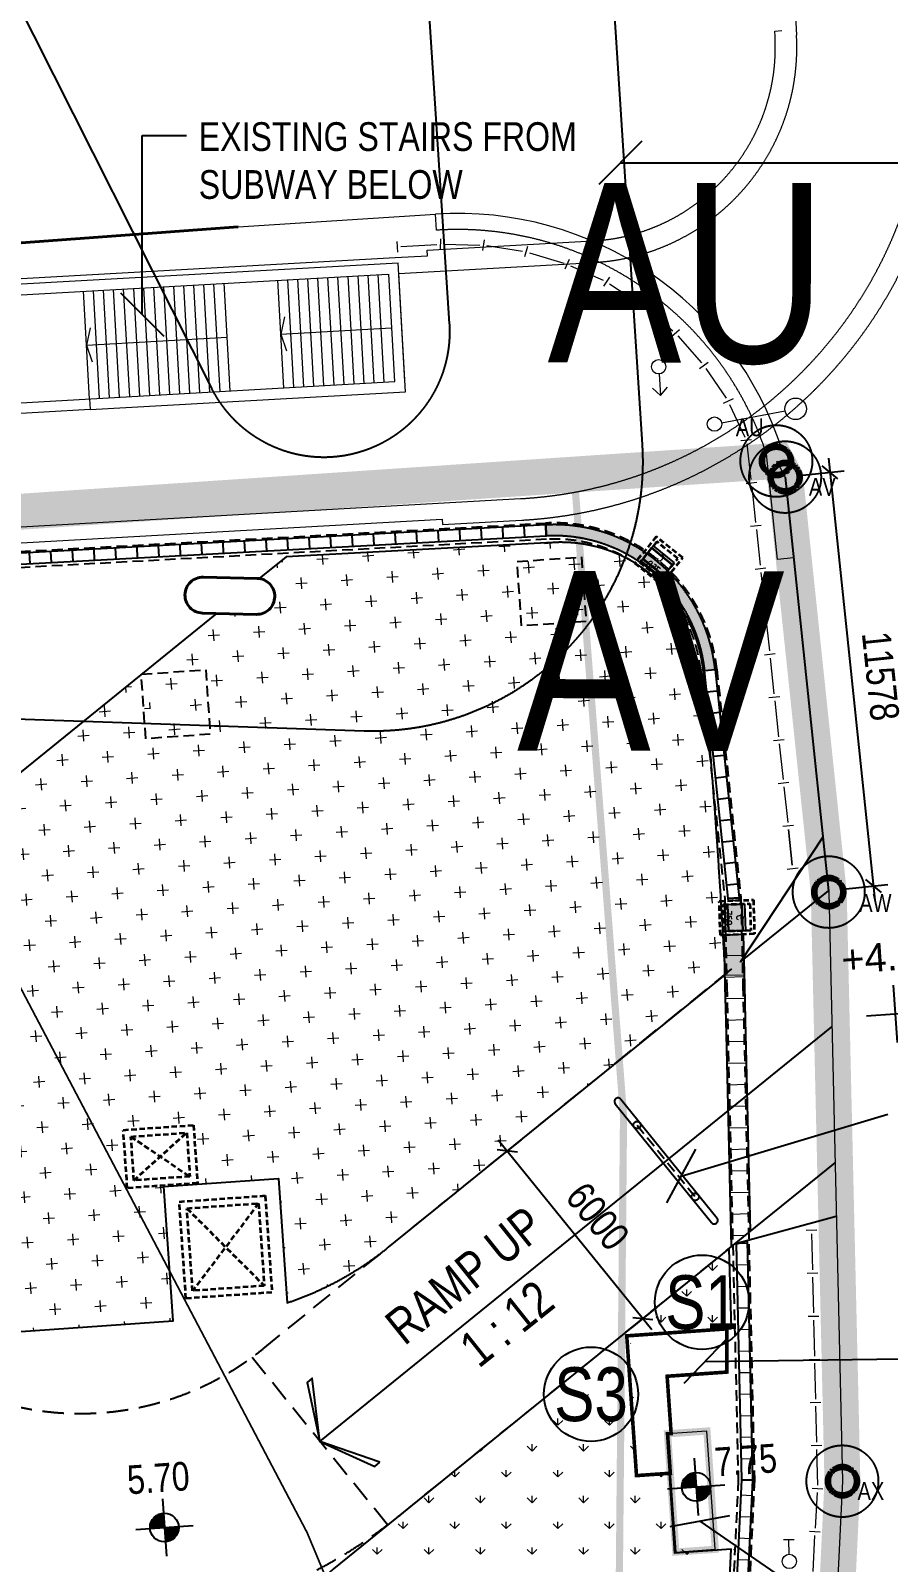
# Model space of a CAD drawing. Header units: millimetres. Extents: x 834681283 to 835686922, y 817551134 to 819407044.
# Drawn here: x 835315776 to 835339667, y 818174784 to 818217429 of the extents above; entities that cross this region are included whole.
import ezdxf
from ezdxf.enums import TextEntityAlignment as Align
from ezdxf.xclip import XClip

# ---------------------------------------------------------------- set-up
doc = ezdxf.new("R2010")
doc.units = ezdxf.units.MM
doc.header["$LTSCALE"] = 1200
doc.header["$MEASUREMENT"] = 0
doc.header["$XCLIPFRAME"] = 0
for name, pattern in [('12027_SITE$0$DASHED', [0.75, 0.5, -0.25]), ('12027_SITE$0$DGN Style 4', [76.563414, 38.257796, -19.128898, 0.047822, -19.128898]), ('12027_SITE$0$HIDDEN', [0.375, 0.25, -0.125]), ('12027_SITE$0$HIDDENX2', [0.75, 0.5, -0.25]), ('P01-MAGP-EVA-GREENERY$0$DOT', [0.25, 0, -0.25]), ('P01-MAGP-EVA-GREENERY$0$HIDDEN', [0.375, 0.25, -0.125]), ('P01-MAGP-EVA-GREENERY$0$HIDDEN2', [0.1875, 0.125, -0.0625]), ('P01-MAGP-EVA-GREENERY$0$HIDDENX2', [0.75, 0.5, -0.25]), ('SITE BOUNDARY$0$CENTER', [2, 1.25, -0.25, 0.25, -0.25]), ('SITE BOUNDARY$0$DASHDOT', [1, 0.5, -0.25, 0, -0.25]), ('SITE BOUNDARY$0$PHANTOM', [2.5, 1.25, -0.25, 0.25, -0.25, 0.25, -0.25])]:
    doc.linetypes.add(name, pattern=pattern)
doc.layers.get('Defpoints').update_dxf_attribs({"color": 15})
for name, color, linetype, lineweight in [('12027_SITE$0$00_Base_Plan', 8, 'Continuous', 18), ('12027_SITE$0$08_XRL_Lands_Deck', 7, 'Continuous', 25), ('12027_SITE$0$AR-PLANT_AR_BS_MI_', 9, 'Continuous', 25), ('12027_SITE$0$AR-SIMS_BL_', 1, '12027_SITE$0$DGN Style 4', 140), ('12027_SITE$0$AR-ST_AR_BS_MI_', 8, '12027_SITE$0$DASHED', 18), ('12027_SITE$0$AR-STAIR_AR_BS_MI_', 2, 'Continuous', 18), ('12027_SITE$0$MCA282_A', 2, 'Continuous', 0), ('12027_SITE$0$MCA813__', 7, 'Continuous', 0), ('P01-MAAN-P-EVA$0$AR-DIM_AR_', 4, 'Continuous', 25), ('P01-MAAN-P-EVA$0$AR-F-LEV_AR_BS_', 4, 'Continuous', 25), ('P01-MAAN-P-EVA$0$AR-P-LEV_AR_BS_', 4, 'Continuous', 25), ('P01-MAAN-P-EVA$0$DW-TXT', 7, 'Continuous', 13), ('P01-MAGP-EVA-GREENERY$0$A-WALL', 7, 'Continuous', 5), ('P01-MAGP-EVA-GREENERY$0$AR-HATCH_AR_', 8, 'Continuous', 13), ('P01-MAGP-EVA-GREENERY$0$DR-FLD', 8, 'Continuous', 25), ('P01-MAGP-EVA-GREENERY$0$DR-PIT', 8, 'P01-MAGP-EVA-GREENERY$0$HIDDEN2', 35), ('P01-MAGP-P-RF$0$AR-PLANT_AR_BS_MI_', 4, 'Continuous', 25), ('P01-MAGP-P-RF$0$AR-ROOF_AR_BS_MI_', 3, 'Continuous', 18), ('RLP064_C201', 201, 'Continuous', 13), ('SITE BOUNDARY$0$AR-SIMS_BL_400', 1, 'SITE BOUNDARY$0$PHANTOM', 140)]:
    doc.layers.add(name, color=color, linetype=linetype, lineweight=lineweight)
for name, color, linetype in [('P01-MAAN-P-EVA$0$AW-TXT-FS', 4, 'Continuous'), ('P01-MAGP-EVA-GREENERY$0$AR-CRASH GATE', 7, 'Continuous'), ('P01-MAGP-EVA-GREENERY$0$AR-FS-AR-EVA', 8, 'Continuous'), ('P01-MAGP-EVA-GREENERY$0$AR-LANDS_AR_MI_', 9, 'Continuous'), ('P01-MAGP-EVA-GREENERY$0$Landscape signage', 8, 'P01-MAGP-EVA-GREENERY$0$HIDDEN'), ('P01-MAGP-EVA-GREENERY$0$SURFACE CHANNEL', 8, 'Continuous'), ('RLP064_C242', 242, 'Continuous'), ('SITE BOUNDARY$0$AR-SIMS_BL_SB_400', 4, 'SITE BOUNDARY$0$PHANTOM'), ('SITE BOUNDARY$0$AR-SITE-TXT_AR_BS_', 4, 'Continuous'), ('SITE BOUNDARY$0$XIQU-RLP0830A', 6, 'Continuous')]:
    doc.layers.add(name, color=color, linetype=linetype)
doc.layers.add('P01-MAGP-EVA-GREENERY$0$0L_UTIL_MANHOLE LID SIZE', color=8, linetype='Continuous', plot=False)
doc.styles.add('P01-MAAN-P-EVA$0$ARIAL', font='arial.ttf', dxfattribs={"width": 0.8})
doc.styles.add('P01-MAAN-P-EVA$0$RLP-SIMPLEX', font='simplex.shx', dxfattribs={"width": 0.8})
doc.styles.add('P01-MAAN-P-EVA$0$STANDARD', font='arial.ttf', dxfattribs={"width": 0.8})
doc.styles.add('P01-MAAN-P-EVA$0$Style-Arial', font='arial.ttf')
doc.styles.add('P01-MAGP-EVA-GREENERY$0$simplex', font='SIMPLEX.shx', dxfattribs={"width": 0.8})
doc.styles.add('SITE BOUNDARY$0$CAD_2500_2.5mm', font='arial.ttf', dxfattribs={"height": 6.25})
doc.dimstyles.new('P01-MAAN-P-EVA$0$DIM-500', dxfattribs={"dimscale": 400, "dimtxt": 2, "dimasz": 1, "dimexe": 1, "dimexo": 1, "dimgap": 1, "dimtad": 1, "dimdec": 0, "dimrnd": 0.1, "dimdsep": 46, "dimtxsty": 'P01-MAAN-P-EVA$0$ARIAL', "dimblk1": 'P01-MAAN-P-EVA$0$_OBLIQUE', "dimblk2": 'P01-MAAN-P-EVA$0$_OBLIQUE', "dimsah": 1, "dimcen": 5, "dimdle": 1, "dimclrd": 8, "dimclre": 8, "dimclrt": 4, "dimadec": 3, "dimazin": 2, "dimtfac": 1, "dimtdec": 0, "dimtix": 1, "dimtmove": 2, "dimatfit": 0, "dimldrblk": 'P01-MAAN-P-EVA$0$_OBLIQUE', "dimfxl": 1, "dimtolj": 1, "dimarcsym": 0})

# ---------------------------------------------------------------- blocks, each defined once
blk = doc.blocks.new('P01-MAGP-P-RF')
at = {"layer": 'P01-MAGP-P-RF$0$AR-PLANT_AR_BS_MI_'}
blk.add_lwpolyline([(835335167, 818181285), (835332380, 818181090), (835332652, 818177199), (835333593, 818177265), (835333517, 818178362), (835333616, 818178369), (835333505, 818179965), (835335167, 818180082)], close=True, dxfattribs=at)
at = {"layer": 'P01-MAGP-P-RF$0$AR-ROOF_AR_BS_MI_'}
blk.add_lwpolyline([(835334614, 818178439), (835333517, 818178362), (835333747, 818175070), (835334844, 818175147)], close=True, dxfattribs=at)
blk = doc.blocks.new('SITE BOUNDARY$0$x-boundary')
at = {"layer": 'Defpoints', "color": 30, "linetype": 'SITE BOUNDARY$0$DASHDOT', "const_width": 1, "flags": 128}
blk.add_lwpolyline([(834949.395, 818181.613), (834966.122, 818181.875), (835118.343, 818191.353), (835121.711, 818191.558, 0.347225), (835144.526, 818179.01), (835205.839, 818189.264), (835226.76, 818192.763, 0.042367), (835251.344, 818199.05), (835253.496, 818199.875), (835336.548, 818205.447), (835336.791, 818204.998), (835338.006, 818193.445), (835338.387, 818177.043), (835337.676, 818162.317), (835336.374, 818150.707), (835335.943, 818146.535), (835335.078, 818138.01), (835334.561, 818125.55), (835334.745, 818110.371), (835335.806, 818094.515), (835339.776, 818071.453), (835344.225, 818019.246), (835265.008, 818008.157), (835250.145, 818006.082), (835219.515, 818003.188), (835170.783, 817998.958), (834937.715, 817969.156), (834936.337, 817964.534), (834919.733, 817960.869), (834910.448, 817961.875), (834892.261, 817958.575), (834867.11, 817956.158), (834854.763, 817954.218), (834831.796, 817952.938), (834809.122, 817948.913), (834805.332, 817949.701), (834786.498, 817945.16), (834739.363, 817940.207), (834722.401, 817937.921), (834717.894, 817936.649), (834708.259, 817935.049), (834694.581, 817933.509), (834687.683, 817936.854), (834552.251, 817919.489), (834427.481, 817871.856), (834422.426, 817865.906), (834398.36, 817846.374), (834371.127, 817819.016), (834357.334, 817802.65), (834345.46, 817778.03), (834335.418, 817757.919, -0.305542), (834321.131, 817746.233), (834302.565, 817746.008), (834292.36, 817748.208), (834267.601, 817746.622), (834095.099, 817746.458), (834084.478, 817748.749), (834079.554, 817752.524), (834078.066, 817752.62), (834069.088, 817746.181), (834066.211, 817746.056), (834061.445, 817746.773), (834056.724, 817746.618), (834047.613, 817747.372), (834032.031, 817756.594), (834014.286, 817769.672), (833995.217, 817786.385), (833980.295, 817801.763), (833962.533, 817823.975), (833953.531, 817838.011), (833947.358, 817854.992), (833946.924, 818070.715, -0.215451), (834003.567, 818209.662), (834003.513, 818271.667), (834240.006, 818271.909), (834328.819, 818399.503), (834368.25, 818372.187), (834334.004, 818320.998), (834339.839, 818317.115, -0.414936), (834340.67, 818312.948), (834325.104, 818289.698, -0.340589), (834311.223, 818285.028, 0.384724), (834290.258, 818276.096, -0.045806), (834261.132, 818214.492), (834162.98, 818056.875, 0.235693), (834159.885, 818024.2), (834158.346, 818022.405, 0.210269), (834181.316, 818000.738), (834182.813, 818002.485, 0.231174), (834214.984, 818007.15), (834353.47, 818101.509, 0.025637), (834365.516, 818111.305), (834369.302, 818114.837), (834377.863, 818123.104, -0.417894), (834382.132, 818123.056), (834386.22, 818118.822, 0.426202), (834389.128, 818118.69), (834428.79, 818156.989, -0.5376), (834433.676, 818155.904), (834433.728, 818152.487), (834438.28, 818169.875), (834460.825, 818185.639, -0.390173), (834489.68, 818188.941), (834492.812, 818186.375), (834497.75, 818181.812, 0.125108), (834546.312, 818161.687), (834570.562, 818158.5), (834615.062, 818157.312), (834652.562, 818159.937), (834669.681, 818161.906), (834700.217, 818162.108), (834709.828, 818162.672), (834837.985, 818163.521, 0.026444), (834854.445, 818164.502, 0.001857), (834855.596, 818164.636, 0.055256), (834860.316, 818165.742, 0.231086), (834874.017, 818180.131), (834880.689, 818180.535), (834904.743, 818180.912, 0.077312), (834909.186, 818172.281, 0.267536), (834920.03, 818167.46, 0.036377), (834937.244, 818170.544, 0.249417)], format="xyb", close=True, dxfattribs=at)
at = {"layer": 'Defpoints', "color": 30}
for centre in [(835336.548, 818205.447), (835336.791, 818204.998), (835338.006, 818193.445), (835338.387, 818177.043)]:
    blk.add_circle(centre, 1, dxfattribs=at)
at = {"layer": 'Defpoints', "color": 30, "style": 'SITE BOUNDARY$0$CAD_2500_2.5mm', "oblique": 360, "width": 0.8}
for s, p in [('AU', (835330.173, 818208.194)), ('AV', (835329.324, 818197.384))]:
    blk.add_text(s, height=5, rotation=359.9092, dxfattribs=at).set_placement(p)
blk = doc.blocks.new('SITE BOUNDARY')
at = {"layer": 'SITE BOUNDARY$0$AR-SIMS_BL_400', "ltscale": 3, "const_width": 0.2}
blk.add_lwpolyline([(835205.968, 818187.322), (835227.402, 818191.142, 0.049194), (835256.687, 818199.396), (835258.823, 818200.232), (835285.938, 818202.051), (835285.973, 818201.416), (835309.272, 818202.672), (835309.221, 818203.614), (835336.548, 818205.448), (835336.791, 818204.998), (835338.006, 818193.445), (835338.387, 818177.043), (835337.676, 818162.317), (835336.374, 818150.707), (835335.943, 818146.535), (835335.078, 818138.01), (835334.561, 818125.55), (835334.745, 818110.371), (835335.616, 818097.309), (835212.761, 818088.72)], format="xyb", close=True, dxfattribs=at)
at = {"layer": 'SITE BOUNDARY$0$AR-SIMS_BL_400', "color": 4}
for centre in [(835336.548, 818205.448), (835336.791, 818204.998), (835338.006, 818193.445), (835338.387, 818177.043)]:
    blk.add_circle(centre, 0.4, dxfattribs=at)
at = {"layer": 'SITE BOUNDARY$0$AR-SIMS_BL_SB_400', "ltscale": 5, "const_width": 0.5}
blk.add_lwpolyline([(835057.255, 818187.552), (835118.338, 818191.353), (835119.728, 818191.437, 0.375991), (835144.662, 818176.393), (835227.402, 818191.142, 0.049194), (835256.687, 818199.396), (835258.823, 818200.232), (835285.938, 818202.051), (835285.973, 818201.416), (835309.272, 818202.672), (835309.221, 818203.614), (835336.548, 818205.448), (835336.791, 818204.998), (835338.006, 818193.445), (835338.387, 818177.043), (835337.676, 818162.317), (835336.374, 818150.707), (835335.943, 818146.535), (835335.078, 818138.01), (835334.561, 818125.55), (835334.745, 818110.371), (835335.616, 818097.309), (835335.806, 818094.515), (835339.776, 818071.453)], format="xyb", dxfattribs=at)
at = {"layer": 'SITE BOUNDARY$0$XIQU-RLP0830A', "color": 212, "linetype": 'SITE BOUNDARY$0$CENTER', "ltscale": 0.8, "true_color": 0xb300b3, "const_width": 0.2}
blk.add_lwpolyline([(835330.426, 818151.492, 0.064638), (835330.914, 818205.072), (835330.914, 818205.072), (835330.914, 818205.071), (835309.221, 818203.62), (835309.272, 818202.672), (835285.973, 818201.416), (835285.937, 818202.064), (835270.836, 818201.054), (835270.837, 818201.037), (835258.823, 818200.231), (835256.687, 818199.395, -0.005307), (835253.611, 818198.229, -0.043875), (835227.402, 818191.141), (835224.898, 818190.695), (835205.822, 818183.743), (835192.754, 818181.413), (835202.739, 818150.94)], format="xyb", dxfattribs=at)
at = {"layer": 'Defpoints'}
blk.add_blockref('SITE BOUNDARY$0$x-boundary', (0, 0), dxfattribs=at)
at = {"layer": 'SITE BOUNDARY$0$AR-SITE-TXT_AR_BS_', "color": 4, "style": 'SITE BOUNDARY$0$CAD_2500_2.5mm', "oblique": 360, "width": 0.8}
for s, p in [('AU', (835335.417, 818206.137)), ('AV', (835337.453, 818204.478)), ('AW', (835338.854, 818192.893)), ('AX', (835338.808, 818176.518))]:
    blk.add_text(s, height=0.5, rotation=359.9092, dxfattribs=at).set_placement(p)
blk = doc.blocks.new('P01-MAAN-P-EVA$0$_OBLIQUE')
at = {"color": 0, "linetype": 'ByBlock'}
blk.add_line((-0.5, -0.5), (0.5, 0.5), dxfattribs=at)
blk = doc.blocks.new('P01-MAAN-P-EVA$0$LEV1')
for p, q in [((0, 2), (0, -2)), ((-2, 0), (2, 0)), ((-1, 0.05), (0, 0.05)), ((-0.99, 0.15), (0, 0.15)), ((-0.97, 0.25), (0, 0.25)), ((1, -0.05), (0, -0.05)), ((0.99, -0.15), (0, -0.15)), ((0.97, -0.25), (0, -0.25)), ((0.94, -0.35), (0, -0.35)), ((0.9, -0.45), (0, -0.45)), ((0.84, -0.55), (0, -0.55)), ((0.76, -0.65), (0, -0.65)), ((0.67, -0.75), (0, -0.75)), ((0.53, -0.85), (0, -0.85)), ((0.33, -0.95), (0, -0.95))]:
    blk.add_line(p, q)
blk.add_circle((0, 0), 1)
blk = doc.blocks.new('P01-MAAN-P-EVA$0$F-LEV')
for p, q in [((-0.94, 0.35), (0, 0.35)), ((-0.9, 0.45), (0, 0.45)), ((-0.84, 0.55), (0, 0.55)), ((-0.76, 0.65), (0, 0.65)), ((-0.67, 0.75), (0, 0.75)), ((-0.53, 0.85), (0, 0.85)), ((-0.33, 0.95), (0, 0.95))]:
    blk.add_line(p, q)
blk.add_blockref('P01-MAAN-P-EVA$0$LEV1', (0, 0))
at = {"style": 'P01-MAAN-P-EVA$0$RLP-SIMPLEX', "width": 0.8}
blk.add_attdef('FFL', (1.5, 1), '', height=2, dxfattribs=at)
blk = doc.blocks.new('*D1582')
at = {"layer": 'Defpoints', "color": 0, "transparency": 16777216}
for p in [(835329746, 818186799), (835333520, 818182135), (835332829, 818181575)]:
    blk.add_point(p, dxfattribs=at)
at = {"layer": 'P01-MAAN-P-EVA$0$AR-DIM_AR_', "color": 8, "lineweight": -2, "transparency": 16777216}
for p, q in [((835329436, 818186548), (835328742, 818185986)), ((835328801, 818186548), (835333081, 818181265)), ((835333209, 818181883), (835332519, 818181324))]:
    blk.add_line(p, q, dxfattribs=at)
at = {"layer": 'P01-MAAN-P-EVA$0$AR-DIM_AR_', "color": 8, "lineweight": -2, "transparency": 16777216, "xscale": 400, "yscale": 400, "zscale": 400}
for p, rotation in [((835329053, 818186238), 129.0098692303476), ((835332829, 818181575), 309.0098692303476)]:
    blk.add_blockref('P01-MAAN-P-EVA$0$_OBLIQUE', p, dxfattribs=dict(at, rotation=rotation))
at = {"layer": 'P01-MAAN-P-EVA$0$AR-DIM_AR_', "color": 4, "transparency": 16777216, "insert": (835331569, 818184415), "char_height": 800, "attachment_point": 5, "rotation": 309.0099, "style": 'P01-MAAN-P-EVA$0$ARIAL'}
blk.add_mtext('\\A1;6000', dxfattribs=at)
blk = doc.blocks.new('P01-MAAN-P-EVA$0$P-LEV')
for p, q in [((0, 400), (0, -400)), ((-400, 0), (400, 0))]:
    blk.add_line(p, q)
at = {"style": 'P01-MAAN-P-EVA$0$RLP-SIMPLEX', "width": 0.8}
blk.add_attdef('PFL', text='', height=400, dxfattribs=at).set_placement((0, 800), align=Align.MIDDLE)
blk = doc.blocks.new('P01-MAAN-P-EVA$0$S1')
at = {"layer": 'P01-MAAN-P-EVA$0$AW-TXT-FS'}
blk.add_ellipse((0, 0), major_axis=(928, 928), ratio=1, start_param=-0.7853985458079257, end_param=5.49778676137166, dxfattribs=at)
at = {"layer": 'P01-MAAN-P-EVA$0$AW-TXT-FS', "style": 'P01-MAAN-P-EVA$0$STANDARD', "width": 0.8}
blk.add_text('S1', height=1500, dxfattribs=at).set_placement((0, 0), align=Align.MIDDLE_CENTER)
blk = doc.blocks.new('*D1586')
at = {"layer": 'Defpoints', "color": 0, "transparency": 16777216}
for p in [(835336791, 818204998), (835338002, 818193484), (835339250, 818193615)]:
    blk.add_point(p, dxfattribs=at)
at = {"layer": 'P01-MAAN-P-EVA$0$AR-DIM_AR_', "color": 8, "lineweight": -2, "transparency": 16777216}
for p, q in [((835337997, 818205527), (835339292, 818193217)), ((835337189, 818205040), (835338437, 818205171)), ((835338400, 818193526), (835339648, 818193657))]:
    blk.add_line(p, q, dxfattribs=at)
at = {"layer": 'P01-MAAN-P-EVA$0$AR-DIM_AR_', "color": 8, "lineweight": -2, "transparency": 16777216, "xscale": 400, "yscale": 400, "zscale": 400}
for p, rotation in [((835338039, 818205130), 96.00342919701579), ((835339250, 818193615), 276.0034291970158)]:
    blk.add_blockref('P01-MAAN-P-EVA$0$_OBLIQUE', p, dxfattribs=dict(at, rotation=rotation))
at = {"layer": 'P01-MAAN-P-EVA$0$AR-DIM_AR_', "color": 4, "transparency": 16777216, "insert": (835339448, 818199457), "char_height": 800, "attachment_point": 5, "rotation": 276.0034, "style": 'P01-MAAN-P-EVA$0$ARIAL'}
blk.add_mtext('\\A1;11578', dxfattribs=at)
blk = doc.blocks.new('P01-MAAN-P-EVA$0$S3')
at = {"layer": 'P01-MAAN-P-EVA$0$AW-TXT-FS'}
blk.add_ellipse((0, 0), major_axis=(928, 928), ratio=1, start_param=-0.7853985458079257, end_param=5.49778676137166, dxfattribs=at)
at = {"layer": 'P01-MAAN-P-EVA$0$AW-TXT-FS', "style": 'P01-MAAN-P-EVA$0$STANDARD', "width": 0.8}
blk.add_text('S3', height=1500, dxfattribs=at).set_placement((0, 0), align=Align.MIDDLE_CENTER)
blk = doc.blocks.new('P01-MAGP-EVA-GREENERY$0$CORE_3F-8F$0$-ARR-06')
at = {"color": 4}
blk.add_lwpolyline([(-2.5, -4), (0, 0), (-2.5, 4), (-2, 4), (0, 0), (-2, -4)], close=True, dxfattribs=at)
blk = doc.blocks.new('P01-MAGP-EVA-GREENERY$0$CRASH GATE')
at = {"layer": 'Defpoints', "linetype": 'P01-MAGP-EVA-GREENERY$0$HIDDEN'}
blk.add_line((0, 1287), (0, -1287), dxfattribs=at)
at = {"layer": 'P01-MAGP-EVA-GREENERY$0$AR-CRASH GATE', "ltscale": 0.15}
for p, q in [((-100, 2129), (-100, -2129)), ((100, 2129), (100, -2129))]:
    blk.add_line(p, q, dxfattribs=at)
for centre in [(0, 1287), (0, -1287)]:
    blk.add_circle(centre, 100, dxfattribs=at)
for centre, start, end in [((0, 2129), 0, 180), ((0, -2129), 180, 0)]:
    blk.add_arc(centre, 100, start, end, dxfattribs=at)
blk = doc.blocks.new('P01-MAGP-EVA-GREENERY$0$CATCHPIT COVER')
at = {"layer": 'Defpoints', "ltscale": 25.4}
for points in [[(-1, 0), (749, 0), (749, -75), (-1, -75)], [(-1, -75), (749, -75), (749, -475), (-1, -475)], [(7, -83), (741, -83), (741, -467), (7, -467)], [(-1, -475), (749, -475), (749, -550), (-1, -550)]]:
    blk.add_lwpolyline(points, close=True, dxfattribs=at)
for points in [[(599, -75), (674, -75)], [(599, -475), (674, -475)]]:
    blk.add_lwpolyline(points, dxfattribs=at)
at = {"layer": 'P01-MAGP-EVA-GREENERY$0$0L_UTIL_MANHOLE LID SIZE', "ltscale": 25.4}
for points in [[(149, -75), (74, -75)], [(149, -475), (74, -475)]]:
    blk.add_lwpolyline(points, dxfattribs=at)
at = {"layer": 'P01-MAGP-EVA-GREENERY$0$DR-PIT', "linetype": 'P01-MAGP-EVA-GREENERY$0$HIDDEN2'}
for points in [[(849, -700), (-101, -700), (-101, 250), (849, 248)], [(749, -600), (-1, -600), (-1, 150), (749, 148)]]:
    blk.add_lwpolyline(points, close=True, dxfattribs=at)
at = {"layer": 'Defpoints', "ltscale": 25.4, "insert": (377, -305), "char_height": 200, "attachment_point": 5, "style": 'P01-MAGP-EVA-GREENERY$0$simplex'}
blk.add_mtext_dynamic_manual_height_columns('C\\P750', width=936.64, gutter_width=2.5, heights=[0], dxfattribs=at)
blk = doc.blocks.new('P01-MAGP-EVA-GREENERY')
at = {"layer": 'P01-MAGP-EVA-GREENERY$0$AR-HATCH_AR_'}
h = blk.add_hatch(dxfattribs=at)
h.set_pattern_fill('CROSS', color=256, scale=100, style=0)
h.set_pattern_definition([(3.99895, (835214888.65, 818166455.2), (589.1702, 677.7377), [317.5, -952.5]), (93.99895, (835215058.1, 818166307.9), (-677.7377, 589.1702), [317.5, -952.5])])
h.paths.add_polyline_path([(835318469, 818185204), (835318356, 818186821), (835320312, 818186957), (835320425, 818185341)], flags=16)
h.paths.add_polyline_path([(835319127, 818198190), (835318938, 818198423), (835319785, 818199109), (835319974, 818198876)], flags=16)
edge = h.paths.add_edge_path()
edge.add_arc((835330533, 818199183), 4000, 5.2704, 93.0861)
edge.add_line((835330318, 818203177), (835322892, 818202777))
edge.add_line((835322892, 818202777), (835322146, 818202173))
edge.add_arc((835322075, 818201678), 500, -91.3596, 81.8007, ccw=False)
edge.add_line((835322063, 818201178), (835320950, 818201205))
edge.add_line((835320950, 818201205), (835304228, 818187664))
edge.add_line((835304228, 818187664), (835304857, 818186887))
edge.add_line((835304857, 818186887), (835303070, 818185440))
edge.add_line((835303070, 818185440), (835302440, 818186217))
edge.add_line((835302440, 818186217), (835296901, 818181731))
edge.add_arc((835297530, 818180954), 1000, 128.9976, 273.9989)
edge.add_line((835297600, 818179957), (835319746, 818181505))
edge.add_line((835319746, 818181505), (835319484, 818185246))
edge.add_line((835319484, 818185246), (835322677, 818185469))
edge.add_line((835322677, 818185469), (835322919, 818182010))
edge.add_arc((835320076, 818190550), 9000, 288.4086, 308.9976)
edge.add_line((835325740, 818183555), (835335125, 818191141))
edge.add_arc((835122272, 818179972), 213146, 3.00378, 5.2704)
h.paths.add_polyline_path([(835329753, 818201627), (835330841, 818201703)], flags=16)
h = blk.add_hatch(dxfattribs=at)
h.set_pattern_fill('_USER', color=256, scale=600, angle=90, style=0, pattern_type=0)
h.set_pattern_definition([(1.331, (835335687.87, 818189892.8), (-13.934, 599.84), [])])
h.paths.add_polyline_path([(835335688, 818189893), (835335666, 818190842), (835335633, 818192267), (835335083, 818192248), (835335116, 818190824), (835335138, 818189874), (835335285, 818183564), (835335825, 818184001)])
h = blk.add_hatch(dxfattribs=at)
h.set_pattern_fill('GRASS', color=256, scale=40, style=0)
h.set_pattern_definition([(90, (-18711.6, -323.2), (-718.4204896, 718.4204896), [190.5, -1246.3409792]), (45, (-18711.6, -323.2), (-718.4204897, 718.4204897), [190.5, -825.5]), (135, (-18711.6, -323.2), (-718.4204897, -718.4204897), [190.5, -825.5])])
edge = h.paths.add_edge_path()
edge.add_line((835335292, 818175153), (835333723, 818175044))
edge.add_line((835333723, 818175044), (835333568, 818177263))
edge.add_line((835333568, 818177263), (835332652, 818177199))
edge.add_line((835332652, 818177199), (835332380, 818181090))
edge.add_line((835332380, 818181090), (835335297, 818181294))
edge.add_line((835335297, 818181294), (835335236, 818183524))
edge.add_line((835335236, 818183524), (835324215, 818174600))
edge.add_arc((835325474, 818173046), 2000, 128.9976, 218.9976)
edge.add_line((835323919, 818171787), (835326458, 818168652))
edge.add_line((835326458, 818168652), (835327002, 818169093))
edge.add_line((835327002, 818169093), (835329771, 818165673))
edge.add_line((835329771, 818165673), (835329227, 818165232))
edge.add_line((835329227, 818165232), (835329856, 818164455))
edge.add_line((835329856, 818164455), (835330400, 818164896))
edge.add_line((835330400, 818164896), (835333169, 818161476))
edge.add_line((835333169, 818161476), (835332625, 818161036))
edge.add_line((835332625, 818161036), (835334291, 818158978))
edge.add_line((835334291, 818158978), (835334684, 818162553))
edge.add_line((835334684, 818162553), (835335292, 818175153))
h = blk.add_hatch(dxfattribs=at)
h.set_pattern_fill('_USER', color=256, scale=600, angle=90, style=0, pattern_type=0)
h.set_pattern_definition([(1.331, (835335885.6, 818177074.3), (-13.934, 599.84), [])])
h.paths.add_polyline_path([(835335585, 818177078), (835335433, 818183656), (835335731, 818183737), (835335886, 818177074)])
h = blk.add_hatch(dxfattribs=at)
h.set_pattern_fill('_USER', color=256, scale=600, angle=90, style=0, pattern_type=0)
h.set_pattern_definition([(177.236, (835335304.9, 818171268), (-28.935, -599.3), [])])
h.paths.add_polyline_path([(835335305, 818171268), (835335585, 818177078), (835335886, 818177074), (835335605, 818171255)])
at = {"layer": 'P01-MAGP-EVA-GREENERY$0$DR-FLD'}
h = blk.add_hatch(dxfattribs=at)
h.set_pattern_fill('_USER', color=256, scale=600, angle=90, style=0, pattern_type=0)
h.set_pattern_definition([(93.0861, (835330138.77, 818203368), (-599.13, -32.302), [])])
h.paths.add_polyline_path([(835276431, 818200773), (835276747, 818200489), (835330139, 818203368), (835330123, 818203668)])
at = {"layer": 'P01-MAGP-EVA-GREENERY$0$DR-FLD', "ltscale": 0.15}
h = blk.add_hatch(dxfattribs=at)
h.set_pattern_fill('_USER', color=256, scale=600, angle=90, pattern_type=0)
h.set_pattern_definition([(6.004, (835334840.2, 818199644.73), (-62.754, 596.71), [])])
h.paths.add_polyline_path([(835335509, 818193285), (835335209, 818193266), (835334542, 818199613), (835334840, 818199645)])
at = {"layer": 'P01-MAGP-EVA-GREENERY$0$A-WALL', "linetype": 'P01-MAGP-EVA-GREENERY$0$HIDDEN', "const_width": 50}
blk.add_lwpolyline([(835274089, 818171947), (835273241, 818184080), (835288739, 818185816), (835283325, 818196483), (835284865, 818198112), (835310688, 818199918), (835323478, 818175610), (835328743, 818162997), (835327742, 818154343), (835316535, 818149597), (835319856, 818141558), (835318710, 818137564), (835313438, 818134960)], dxfattribs=at)
at = {"layer": 'P01-MAGP-EVA-GREENERY$0$AR-FS-AR-EVA'}
for p, q in [((835337845, 818194976), (835335551, 818191499)), ((835335551, 818191499), (835338002, 818193484)), ((835335727, 818183921), (835338181, 818185909)), ((835338216, 818184409), (835335381, 818183642))]:
    blk.add_line(p, q, dxfattribs=at)
at = {"layer": 'P01-MAGP-EVA-GREENERY$0$AR-FS-AR-EVA', "linetype": 'P01-MAGP-EVA-GREENERY$0$HIDDENX2'}
for p, q in [((835322254, 818180733), (835335551, 818191499)), ((835326059, 818176093), (835335727, 818183921)), ((835325718, 818175824), (835321940, 818180490))]:
    blk.add_line(p, q, dxfattribs=at)
at = {"layer": 'P01-MAGP-EVA-GREENERY$0$AR-FS-AR-EVA'}
blk.add_lwpolyline([(835323834, 818178152), (835338093, 818189698)], dxfattribs=at)
at = {"layer": 'P01-MAGP-EVA-GREENERY$0$AR-FS-AR-EVA', "linetype": 'P01-MAGP-EVA-GREENERY$0$HIDDENX2'}
for centre, radius, start in [((835317157, 818187028), 8100, 249.8054), ((835317186, 818187051), 14100, 250.1969)]:
    blk.add_arc(centre, radius, start, 308.9976, dxfattribs=at)
at = {"layer": 'P01-MAGP-EVA-GREENERY$0$AR-HATCH_AR_'}
blk.add_lwpolyline([(835336548, 818205448), (835336791, 818204998), (835338006, 818193445), (835338387, 818177043), (835337676, 818162317), (835336374, 818150707), (835335943, 818146535), (835335078, 818138010), (835334561, 818125550), (835334745, 818110371), (835335445, 818099872)], dxfattribs=at)
at = {"layer": 'P01-MAGP-EVA-GREENERY$0$AR-LANDS_AR_MI_'}
for points in [[(835334517, 818199551, 0.403091), (835330318, 818203177), (835322892, 818202777), (835322146, 818202173, -0.942026), (835322063, 818201178), (835320950, 818201205), (835304228, 818187664), (835304857, 818186887), (835303070, 818185440), (835302440, 818186217), (835296901, 818181731, 0.73324), (835297600, 818179957), (835319746, 818181505), (835319484, 818185246), (835322677, 818185469), (835322919, 818182010, 0.090079), (835325740, 818183555), (835335125, 818191141, 0.00989)], [(835335297, 818181294), (835335236, 818183524), (835324215, 818174600, 0.414214), (835323919, 818171787), (835326458, 818168652), (835327002, 818169093), (835329771, 818165673), (835329227, 818165232), (835329856, 818164455), (835330400, 818164896), (835333169, 818161476), (835332625, 818161036), (835334291, 818158978), (835334684, 818162553), (835335292, 818175153), (835333723, 818175044), (835333568, 818177263), (835332652, 818177199), (835332380, 818181090)]]:
    blk.add_lwpolyline(points, format="xyb", close=True, dxfattribs=at)
blk.add_lwpolyline([(835320587, 818202213), (835322087, 818202178, -1), (835322063, 818201178), (835320563, 818201214, -1), (835320587, 818202213, -0.371975)], format="xyb", dxfattribs=at)
at = {"layer": 'P01-MAGP-EVA-GREENERY$0$DR-FLD'}
blk.add_lwpolyline([(835330139, 818203368), (835330123, 818203668), (835276431, 818200773), (835276747, 818200489)], close=True, dxfattribs=at)
at = {"layer": 'P01-MAGP-EVA-GREENERY$0$DR-FLD', "linetype": 'P01-MAGP-EVA-GREENERY$0$DOT', "ltscale": 5.2, "const_width": 300}
blk.add_lwpolyline([(835334691, 818199629, 0.399377), (835330131, 818203518)], format="xyb", dxfattribs=at)
at = {"layer": 'P01-MAGP-EVA-GREENERY$0$DR-FLD', "ltscale": 0.15}
blk.add_lwpolyline([(835330139, 818203368, -0.399377), (835334542, 818199613), (835334840, 818199645, 0.399377), (835330123, 818203668)], format="xyb", close=True, dxfattribs=at)
for points in [[(835335509, 818193285), (835335209, 818193266), (835334542, 818199613), (835334840, 818199645), (835335509, 818193285)], [(835335211, 818193203), (835335209, 818193266), (835335509, 818193285), (835335511, 818193213), (835335211, 818193203)]]:
    blk.add_lwpolyline(points, dxfattribs=at)
for points in [[(835335185, 818193102), (835335585, 818193116), (835335611, 818192366), (835335211, 818192352)], [(835335585, 818177078), (835335433, 818183656), (835335731, 818183737), (835335886, 818177074)], [(835335305, 818171268), (835335585, 818177078), (835335886, 818177074), (835335605, 818171255)]]:
    blk.add_lwpolyline(points, close=True, dxfattribs=at)
at = {"layer": 'P01-MAGP-EVA-GREENERY$0$DR-FLD'}
blk.add_lwpolyline([(835335688, 818189893), (835335666, 818190842), (835335633, 818192267), (835335083, 818192248), (835335116, 818190824), (835335138, 818189874), (835335285, 818183564), (835335825, 818184001), (835335688, 818189893)], dxfattribs=at)
at = {"layer": 'P01-MAGP-EVA-GREENERY$0$DR-PIT'}
for p, q in [((835318570, 818186635), (835320211, 818185527)), ((835318655, 818185418), (835320126, 818186744)), ((835322123, 818184779), (835320289, 818182345)), ((835320128, 818184640), (835322284, 818182485))]:
    blk.add_line(p, q, dxfattribs=at)
for points in [[(835318356, 818186821), (835320312, 818186957), (835320425, 818185341), (835318469, 818185204)], [(835318570, 818186635), (835320126, 818186744), (835320211, 818185527), (835318655, 818185418)], [(835319915, 818184825), (835322309, 818184993), (835322497, 818182299), (835320103, 818182132)], [(835320128, 818184640), (835322123, 818184779), (835322284, 818182485), (835320289, 818182345)]]:
    blk.add_lwpolyline(points, close=True, dxfattribs=at)
at = {"layer": 'P01-MAGP-EVA-GREENERY$0$Landscape signage'}
for points in [[(835329326, 818202649), (835331121, 818202775), (835331247, 818200979), (835329451, 818200854)], [(835318858, 818199510), (835320653, 818199636), (835320779, 818197840), (835318983, 818197715)]]:
    blk.add_lwpolyline(points, close=True, dxfattribs=at)
at = {"layer": 'P01-MAGP-EVA-GREENERY$0$SURFACE CHANNEL', "linetype": 'P01-MAGP-EVA-GREENERY$0$HIDDEN'}
for points in [[(835276505, 818198474), (835276378, 818200820), (835330120, 818203717, -0.399377), (835334890, 818199650)], [(835334442, 818199603, 0.399377), (835330144, 818203268), (835276852, 818200395), (835276954, 818198498)]]:
    blk.add_lwpolyline(points, format="xyb", dxfattribs=at)
for points in [[(835334442, 818199603), (835335110, 818193259), (835335166, 818190825)], [(835334890, 818199650), (835335559, 818193288), (835335616, 818190841)], [(835335616, 818190841), (835335936, 818177074), (835335232, 818162510), (835333507, 818146792), (835332633, 818138185), (835332110, 818125586), (835332296, 818110275), (835333093, 818098313), (835329433, 818098139), (835329330, 818100293)], [(835335166, 818190825), (835335485, 818177079), (835334784, 818162545), (835333059, 818146840), (835332184, 818138217), (835331660, 818125593), (835331846, 818110257), (835332614, 818098741), (835329861, 818098610), (835329780, 818100315)]]:
    blk.add_lwpolyline(points, dxfattribs=at)
at = {"layer": 'P01-MAGP-EVA-GREENERY$0$AR-CRASH GATE', "rotation": 38.99755848448176}
blk.add_blockref('P01-MAGP-EVA-GREENERY$0$CRASH GATE', (835333477, 818185960), dxfattribs=at)
at = {"layer": 'P01-MAGP-EVA-GREENERY$0$AR-FS-AR-EVA', "xscale": -374.9999999459001, "yscale": 375.0000003576258, "zscale": 375, "rotation": 38.91135159049234}
blk.add_blockref('P01-MAGP-EVA-GREENERY$0$CORE_3F-8F$0$-ARR-06', (835323834, 818178152), dxfattribs=at)
at = {"layer": 'P01-MAGP-EVA-GREENERY$0$DR-PIT', "xscale": -1, "rotation": 321.1040679011247}
blk.add_blockref('P01-MAGP-EVA-GREENERY$0$CATCHPIT COVER', (835333705, 818202617), dxfattribs=at)
at = {"layer": 'P01-MAGP-EVA-GREENERY$0$DR-PIT', "rotation": 271.990989445425}
blk.add_blockref('P01-MAGP-EVA-GREENERY$0$CATCHPIT COVER', (835335660, 818193118), dxfattribs=at)
blk = doc.blocks.new('12027_SITE$0$A$C313F75FB')
at = {"layer": '12027_SITE$0$MCA813__', "linetype": 'Continuous', "lineweight": 40}
blk.add_line((835285.727, 818209.327), (835321.557, 818211.969), dxfattribs=at)
blk = doc.blocks.new('12027_SITE$0$A$C2AC65D9F')
at = {"layer": '12027_SITE$0$08_XRL_Lands_Deck', "linetype": '12027_SITE$0$HIDDEN', "ltscale": 10, "flags": 128}
for points in [[(836246.343, 818231.55), (836230.169, 818230.499), (836230.169, 818230.499, -0.414214), (836222.199, 818237.498), (836222.199, 818237.498), (836221.958, 818241.2), (836224.952, 818241.394), (836224.96, 818241.265), (836258.165, 818243.42), (836259.67, 818240.373), (836289.992, 818243.239), (836289.984, 818243.369), (836303.989, 818244.692), (836304.231, 818240.977), (836313.369, 818241.57), (836312.922, 818248.455), (836312.645, 818248.437), (836312.497, 818250.713), (836329.826, 818251.838), (836332.808, 818205.91), (836332.808, 818205.91), (836332.808, 818205.91, -0.443533), (836325.067, 818197.929), (836325.067, 818197.929), (836271.727, 818199.755), (836271.727, 818199.755, -0.275068), (836265.273, 818203.901), (836265.273, 818203.901), (836253.54, 818227.414), (836253.54, 818227.414, 0.301894)], [(836309.677, 818229.574, -0.533219), (836312.529, 818234.639), (836322.182, 818235.395, -0.418085), (836325.948, 818232.133), (836327.437, 818209.276, -0.816844), (836320.819, 818207.473)]]:
    blk.add_lwpolyline(points, format="xyb", close=True, dxfattribs=at)
at = {"layer": '12027_SITE$0$MCA282_A', "lineweight": 40}
blk.add_lwpolyline([(836322.063, 818201.178), (836320.563, 818201.214), (836320.563, 818201.214), (836320.563, 818201.214, -0.414214), (836320.075, 818201.725), (836320.075, 818201.725, -0.414214), (836320.587, 818202.213), (836320.587, 818202.213), (836322.087, 818202.178), (836322.087, 818202.178), (836322.087, 818202.178, -0.414214), (836322.575, 818201.666), (836322.575, 818201.666, -0.414214)], format="xyb", close=True, dxfattribs=at)
blk = doc.blocks.new('12027_SITE$0$RAILING')
at = {"layer": '12027_SITE$0$00_Base_Plan'}
for p, q in [((-1.2, 0.15), (-1.2, -0.15)), ((-1.1, 0), (-0.1, 0))]:
    blk.add_line(p, q, dxfattribs=at)
blk = doc.blocks.new('12027_SITE')
at = {"layer": '12027_SITE$0$00_Base_Plan', "linetype": 'Continuous'}
blk.add_line((835321.55737, 818211.96922), (835327.05599, 818212.32248), dxfattribs=at)
at = {"layer": '12027_SITE$0$00_Base_Plan', "linetype": '12027_SITE$0$HIDDENX2'}
blk.add_line((835327.08508, 818211.87321), (835327.05622, 818212.3225), dxfattribs=at)
at = {"layer": '12027_SITE$0$00_Base_Plan'}
for p, q in [((835333.28154, 818207.87148), (835333.32041, 818207.27274)), ((835333.32041, 818207.27274), (835333.09498, 818207.47068)), ((835333.32041, 818207.27274), (835333.51835, 818207.49817)), ((835335.02016, 818206.51159), (835336.78888, 818206.84392)), ((835337.04577, 818175.41267), (835336.74583, 818175.40693)), ((835336.90345, 818175.00987), (835336.8958, 818175.4098))]:
    blk.add_line(p, q, dxfattribs=at)
at = {"layer": '12027_SITE$0$00_Base_Plan', "linetype": '12027_SITE$0$HIDDENX2'}
blk.add_lwpolyline([(835337.02722, 818202.7519), (835336.57968, 818202.70483), (835336.27065, 818205.64329)], dxfattribs=at)
at = {"layer": '12027_SITE$0$00_Base_Plan'}
for centre, radius in [((835333.26858, 818208.07106), 0.2), ((835337.08372, 818206.89932), 0.3), ((835334.8236, 818206.47466), 0.2), ((835336.90728, 818174.80991), 0.2)]:
    blk.add_circle(centre, radius, dxfattribs=at)
at = {"layer": '12027_SITE$0$00_Base_Plan', "linetype": 'Continuous'}
blk.add_arc((835327.66518, 818202.84182), 9.5, 17.743057, 93.675142, dxfattribs=at)
at = {"layer": '12027_SITE$0$00_Base_Plan', "linetype": '12027_SITE$0$HIDDENX2'}
blk.add_arc((835327.66518, 818202.84182), 9.05, 18.032433, 93.675128, dxfattribs=at)
at = {"layer": '12027_SITE$0$AR-PLANT_AR_BS_MI_', "color": 8, "linetype": 'Continuous', "lineweight": 0, "ltscale": 0.5}
for p, q in [((835308.61507, 818209.98718), (835326.01247, 818210.96744)), ((835308.63194, 818209.68766), (835325.72982, 818210.65104)), ((835314.42179, 818207.00913), (835325.92355, 818207.6572)), ((835317.41704, 818207.1779), (835317.43392, 818206.87837)), ((835317.43392, 818206.87837), (835326.21499, 818207.37315)), ((835317.43392, 818206.87837), (835314.43867, 818206.7096))]:
    blk.add_line(p, q, dxfattribs=at)
at = {"layer": '12027_SITE$0$AR-ST_AR_BS_MI_', "color": 8, "ltscale": 0.5}
for p, q in [((835336.09942, 818235.37096), (835337.10828, 818217.29855)), ((835336.50061, 818217.41768), (835336.70038, 818217.42893)), ((835336.50921, 818217.26511), (835336.50061, 818217.41768)), ((835326.81929, 818211.31338), (835331.42139, 818211.57269)), ((835326.82773, 818211.16362), (835326.81929, 818211.31338)), ((835325.92915, 818211.11299), (835326.82773, 818211.16362)), ((835326.02935, 818210.66792), (835331.45514, 818210.97364)), ((835308.99479, 818203.24787), (835329.42156, 818204.39882)), ((835309.02011, 818202.79858), (835327.24121, 818203.82526)), ((835327.24121, 818203.82526), (835327.24965, 818203.6755)), ((835327.24965, 818203.6755), (835329.45531, 818203.79977))]:
    blk.add_line(p, q, dxfattribs=at)
at = {"layer": '12027_SITE$0$AR-ST_AR_BS_MI_', "color": 8, "linetype": 'ByBlock', "ltscale": 0.5}
blk.add_line((835310.10425, 818210.22133), (835325.92915, 818211.11299), dxfattribs=at)
at = {"layer": '12027_SITE$0$AR-ST_AR_BS_MI_', "color": 8, "ltscale": 0.5}
for centre, radius in [((835331.1176, 818216.96414), 5.4), ((835331.1176, 818216.96414), 6), ((835328.74649, 818216.37982), 12), ((835328.74649, 818216.37982), 12.6)]:
    blk.add_arc(centre, radius, 273.224942, 3.195101, dxfattribs=at)
at = {"layer": '12027_SITE$0$AR-STAIR_AR_BS_MI_', "color": 8, "ltscale": 0.5}
for p, q in [((835326.19812, 818207.67267), (835326.01247, 818210.96744)), ((835321.05128, 818207.38267), (835320.88251, 818210.37792)), ((835321.33084, 818207.39842), (835321.16207, 818210.39367)), ((835322.82846, 818207.48281), (835322.65969, 818210.47805)), ((835323.10802, 818207.49856), (835322.93925, 818210.49381)), ((835323.38757, 818207.51431), (835323.21881, 818210.50956)), ((835323.66713, 818207.53006), (835323.49836, 818210.52531)), ((835323.94669, 818207.54581), (835323.77792, 818210.54106)), ((835324.22624, 818207.56156), (835324.05748, 818210.55681)), ((835324.5058, 818207.57732), (835324.33703, 818210.57257)), ((835324.78536, 818207.59307), (835324.61659, 818210.58832)), ((835325.06491, 818207.60882), (835324.89614, 818210.60407)), ((835325.34447, 818207.62457), (835325.1757, 818210.61982)), ((835325.62403, 818207.64032), (835325.45526, 818210.63557)), ((835325.92355, 818207.6572), (835325.75478, 818210.65245)), ((835326.21499, 818207.37315), (835326.02935, 818210.66792)), ((835317.41704, 818207.1779), (835317.24828, 818210.17315)), ((835317.6966, 818207.19365), (835317.52783, 818210.1889)), ((835317.97616, 818207.2094), (835317.80739, 818210.20465)), ((835318.25571, 818207.22515), (835318.08695, 818210.2204)), ((835318.53527, 818207.2409), (835318.3665, 818210.23615)), ((835318.81483, 818207.25666), (835318.64606, 818210.25191)), ((835319.09438, 818207.27241), (835318.92562, 818210.26766)), ((835319.37394, 818207.28816), (835319.20517, 818210.28341)), ((835319.6535, 818207.30391), (835319.48473, 818210.29916)), ((835319.93305, 818207.31966), (835319.76428, 818210.31491)), ((835320.21261, 818207.33541), (835320.04384, 818210.33066)), ((835320.49217, 818207.35117), (835320.3234, 818210.34642)), ((835320.77172, 818207.36692), (835320.60295, 818210.36217)), ((835322.74408, 818208.98043), (835325.81421, 818209.15342)), ((835317.33266, 818208.67552), (835321.24645, 818208.89605))]:
    blk.add_line(p, q, dxfattribs=at)
at = {"layer": '12027_SITE$0$AR-STAIR_AR_BS_MI_', "color": 8, "ltscale": 0.5, "flags": 128}
for points in [[(835317.43335, 818209.15817), (835317.33266, 818208.67552), (835317.48837, 818208.20779)], [(835322.84477, 818209.46308), (835322.74408, 818208.98043), (835322.89979, 818208.5127)]]:
    blk.add_lwpolyline(points, dxfattribs=at)
at = {"layer": '12027_SITE$0$00_Base_Plan'}
for p, rotation in [((835327.18559, 818211.47825), 3.224942128455182), ((835328.38545, 818211.45394), 358.6244747781087), ((835329.57172, 818211.27651), 351.2932408890849), ((835330.71893, 818210.92448), 342.941008305957), ((835331.81618, 818210.43865), 336.1178356615257), ((835332.81843, 818209.77873), 326.6374581557664), ((835333.73518, 818209.00441), 319.8142855113351), ((835334.5258, 818208.10167), 311.2118091656916), ((835335.20356, 818207.1114), 304.3886365212603), ((835335.70896, 818206.02302), 294.908259015501), ((835335.85105, 818204.83147), 276.8004697839053), ((835335.97885, 818203.63829), 276.1136608328288), ((835336.10666, 818202.44512), 276.1136608328288), ((835336.23446, 818201.25194), 276.1136608328288), ((835336.36226, 818200.05877), 276.1136608328288), ((835336.49006, 818198.86559), 276.1136608328288), ((835336.61786, 818197.67242), 276.1136608328288), ((835336.74566, 818196.47924), 276.1136608328288), ((835336.87346, 818195.28607), 276.1136608328288), ((835337.00127, 818194.09289), 276.1136608328288), ((835337.55242, 818182.82839), 271.3306774083275), ((835337.58029, 818181.62872), 271.3306774083275), ((835337.60816, 818180.42904), 271.3306774083275), ((835337.63602, 818179.22936), 271.3306774083275), ((835337.66389, 818178.02969), 271.3306774083275), ((835337.69176, 818176.83001), 271.3306774083275), ((835337.6179, 818175.63228), 266.4710962718415), ((835337.56019, 818174.43367), 267.243464065374)]:
    blk.add_blockref('12027_SITE$0$RAILING', p, dxfattribs=dict(at, rotation=rotation))
at = {"layer": '12027_SITE$0$00_Base_Plan', "xscale": -1, "rotation": 276.1136608134845}
blk.add_blockref('12027_SITE$0$RAILING', (835336.87346, 818195.28607), dxfattribs=at)
at = {"layer": '12027_SITE$0$AR-SIMS_BL_', "linetype": '12027_SITE$0$HIDDEN'}
for name, p in [('12027_SITE$0$A$C313F75FB', (0, 0)), ('12027_SITE$0$A$C2AC65D9F', (-1000, 0))]:
    blk.add_blockref(name, p, dxfattribs=at)
blk = doc.blocks.new('P01-MAAN-P-EVA')
blk.add_line((835336791, 818204998.3), (835338001.9, 818193484))
for name, p in [('P01-MAAN-P-EVA$0$S1', (835334476.8, 818182026.4)), ('P01-MAAN-P-EVA$0$S3', (835331386, 818179465.1))]:
    blk.add_blockref(name, p)
at = {"layer": 'P01-MAAN-P-EVA$0$AR-F-LEV_AR_BS_'}
ref = blk.add_blockref('P01-MAAN-P-EVA$0$F-LEV', (835334313, 818176885.2), dxfattribs=dict(at, xscale=399.9999999886597, yscale=400.0000000000001, zscale=400.0000000000002, rotation=3.998588288781939))
ref.add_attrib('FFL', '7.75', dxfattribs={"layer": '0', "height": 800, "rotation": 3.99859, "style": 'P01-MAAN-P-EVA$0$Style-Arial', "width": 0.8}).set_placement((835335693.2, 818177628.7), align=Align.MIDDLE)
ref = blk.add_blockref('P01-MAAN-P-EVA$0$F-LEV', (835319501, 818175753.3), dxfattribs=dict(at, xscale=399.9999999886597, yscale=400.0000000000001, zscale=400.0000000000002, rotation=3.998588288781939))
ref.add_attrib('FFL', '5.70', dxfattribs={"layer": '0', "height": 800, "rotation": 3.99859, "style": 'P01-MAAN-P-EVA$0$Style-Arial', "width": 0.8}).set_placement((835319332.5, 818177136.2), align=Align.MIDDLE)
at = {"layer": 'P01-MAAN-P-EVA$0$AR-P-LEV_AR_BS_'}
ref = blk.add_blockref('P01-MAAN-P-EVA$0$P-LEV', (835339858.3, 818190059.4), dxfattribs=dict(at, xscale=1.999999954849872, yscale=1.999999999999999, zscale=2, rotation=3.998588173677921))
ref.add_attrib('PFL', '+4.35', dxfattribs={"layer": '0', "height": 786.83, "rotation": 3.99859, "style": 'P01-MAAN-P-EVA$0$ARIAL'}).set_placement((835339746.7, 818191655.5), align=Align.MIDDLE)
at = {"layer": 'P01-MAAN-P-EVA$0$AW-TXT-FS', "style": 'P01-MAAN-P-EVA$0$ARIAL', "width": 0.8}
for s, p in [('RAMP UP', (835326186.8, 818180794.9)), ('1 : 12', (835328258.6, 818180168.3))]:
    blk.add_text(s, height=1000, rotation=38.68506, dxfattribs=at).set_placement(p)
at = {"layer": 'P01-MAAN-P-EVA$0$DW-TXT', "insert": (835320458.7, 818214879.3), "char_height": 800, "width": 11232.333, "attachment_point": 1, "style": 'P01-MAAN-P-EVA$0$ARIAL'}
blk.add_mtext('EXISTING STAIRS FROM SUBWAY BELOW', dxfattribs=at)
at = {"layer": 'P01-MAAN-P-EVA$0$AR-DIM_AR_'}
for base, p1, p2, angle, picture, middle in [((835339249.9, 818193615.2), (835336791, 818204998.3), (835338001.9, 818193484), 276.00343, '*D1586', (835339448.4, 818199456.9)), ((835332829.5, 818181575.3), (835329746.3, 818186799.4), (835333520.1, 818182134.8), 129.00987, '*D1582', (835331569.3, 818184415.3))]:
    dim = blk.add_linear_dim(base=base, p1=p1, p2=p2, angle=angle, dimstyle='P01-MAAN-P-EVA$0$DIM-500', dxfattribs=at)
    dim.commit()
    dim.dimension.update_dxf_attribs({"geometry": picture, "text_midpoint": middle})
at = {"layer": 'P01-MAAN-P-EVA$0$DW-TXT'}
for points in [[(835318883.7, 818209526.6), (835318883.7, 818214505.2), (835320120.1, 818214505.2)], [(835332202.1, 818213747.4), (835345216, 818213747.4)], [(835333892.1, 818185540.2), (835339648.2, 818187257.7)], [(835334558.3, 818180375.8), (835340028, 818180451.1)], [(835334411.4, 818175926.2), (835339814.5, 818172223.5)]]:
    blk.add_leader(points, dimstyle='P01-MAAN-P-EVA$0$DIM-500', override={"dimasz": 3}, dxfattribs=at)

msp = doc.modelspace()

# ---------------------------------------------------------------- hatches: boundary and pattern name
at = {"layer": 'RLP064_C201'}
h = msp.add_hatch(color=256, dxfattribs=at)
h.dxf.hatch_style = 1
h.paths.add_polyline_path([(835335584.7, 818193115.8), (835335185, 818193101.9), (835335211, 818192352.3), (835335610.8, 818192366.2)])
h = msp.add_hatch(color=256, dxfattribs=at)
h.dxf.hatch_style = 1
h.paths.add_polyline_path([(835335109, 818191128.3), (835335658.9, 818191141.1), (835335632.7, 818192267), (835335083, 818192247.8)])

# ---------------------------------------------------------------- linework, layer by layer
for points in [[(835335584.7, 818193115.8), (835335185, 818193101.9), (835335211, 818192352.3), (835335610.8, 818192366.2)], [(835335109, 818191128.3), (835335658.9, 818191141.1), (835335632.7, 818192267), (835335083, 818192247.8)]]:
    msp.add_lwpolyline(points, close=True, dxfattribs=at)
at = {"layer": 'RLP064_C242'}
for points, const_width in [([(835335167, 818181284.6), (835335167, 818180081.6), (835333504.7, 818179965.4), (835333616.3, 818178369.3), (835333516.5, 818178362.4), (835333593.2, 818177265), (835332651.5, 818177199.2), (835332379.6, 818181089.7)], 100), ([(835334613.9, 818178439.1), (835333516.5, 818178362.4), (835333746.6, 818175070.4), (835334844, 818175147.1)], 200)]:
    msp.add_lwpolyline(points, close=True, dxfattribs=dict(at, const_width=const_width))

# ---------------------------------------------------------------- block references
ref = msp.add_blockref('SITE BOUNDARY', (0, 0), dxfattribs=dict(xscale=1000, yscale=1000, zscale=1000))
XClip(ref).set_block_clipping_path([(835171.4179906907, 818003.0079180738), (835381.5676709538, 818003.0079180738), (835380.9419443216, 818241.1415228392), (835171.4179906907, 818241.1415228392)])
ref = msp.add_blockref('12027_SITE', (0, 0), dxfattribs=dict(xscale=1000, yscale=1000, zscale=1000))
XClip(ref).set_block_clipping_path([(835171.4179906907, 818003.0079180738), (835381.5676709538, 818241.1415228392)])
ref = msp.add_blockref('P01-MAGP-EVA-GREENERY', (0, 0))
XClip(ref).set_block_clipping_path([(835304579.1843739748, 818174710.1626656055), (835305796.1658229828, 818174873.3149367571), (835307662.0338196754, 818174689.8070785999), (835310520.3633885384, 818174065.1796945333), (835313081.8681743145, 818173026.5659970045), (835315581.7919986248, 818171259.1109881401), (835317651.2761323452, 818169000.3924677372), (835319046.8494220972, 818167007.0337247849), (835320133.4085228443, 818164236.8954862356), (835320669.2049217224, 818161588.3395450115), (835320843.1778568029, 818158211.3686239719), (835320023.4914252758, 818155637.3225638866), (835307775.6753731966, 818112927.0695824623), (835307486.5656324625, 818111403.7745717764), (835306472.3023188114, 818108849.5676202774), (835303557.4701333046, 818104111.4948183298), (835299124.0129835606, 818101088.6384549141), (835297415.7114913464, 818099718.8653644323), (835294427.9237889051, 818098869.5449544191), (835299696.7221286297, 818083540.2194343805), (835299696.7221286297, 818003007.9180737734), (835381567.6709537506, 818003007.9180737734), (835381567.6709537506, 818241141.5228391886), (835171417.9906907082, 818241141.5228391886), (835171417.9906907082, 818003007.9180737734), (835299646.7221286297, 818003007.9180737734), (835299646.7221286297, 818083531.8665624857), (835294380.619469285, 818098853.34912467), (835289071.624658823, 818097781.3911836147), (835244007.6001352072, 818094631.0239012241), (835243402.3726704121, 818094599.0591453314), (835242636.0318140984, 818094583.6296563148), (835241827.5000405312, 818094619.5304664373), (835240278.7908782959, 818094803.1013474464), (835238615.9808831215, 818095198.6516088247), (835236837.1062445641, 818095894.4355551004), (835235914.8181660175, 818096333.9795084), (835235308.0351868868, 818096662.1879467964), (835233986.3356232643, 818097536.8864938021), (835232722.9095510244, 818098548.7006295919), (835231238.5995907784, 818100145.3524557352), (835230243.8710234165, 818101523.0034087896), (835229459.3735334873, 818102997.1350084543), (835228749.5628561974, 818104567.9919320345), (835228038.0088664293, 818107442.8705242872), (835228019.3892208338, 818108529.8695997), (835224832.3401603699, 818154118.6039062738), (835224786.1936964989, 818154547.7584284544), (835224773.2807815075, 818155026.8918851614), (835224783.5408297777, 818155896.203827858), (835224816.960060358, 818156261.0471076965), (835224880.3945835829, 818156930.3651428223), (835224980.8038678169, 818157693.5020338297), (835225188.099565506, 818158657.4187650681), (835225368.2602261305, 818159369.9037799835), (835225838.1759520769, 818160711.976451993), (835226139.2108690739, 818161405.4137219191), (835226545.7954304218, 818162235.3437660933), (835227243.4511545897, 818163421.3939791918), (835227831.7674248219, 818164241.3849411011), (835228201.1016024351, 818164708.4587804079), (835228901.1138991117, 818165512.9794739485), (835229693.7146910429, 818166280.4427016973), (835231339.2155919075, 818167719.4297661781), (835233198.9440969229, 818168772.0604982376), (835234724.5905447006, 818169505.6878428459), (835236291.5872612, 818169941.2428172827), (835238731.1858590841, 818170106.8148210049)])
msp.add_blockref('P01-MAGP-P-RF', (0, 0))

# ---------------------------------------------------------------- next in the draw order: block references
msp.add_blockref('P01-MAAN-P-EVA', (0, 0))

doc.saveas('drawing.dxf')
